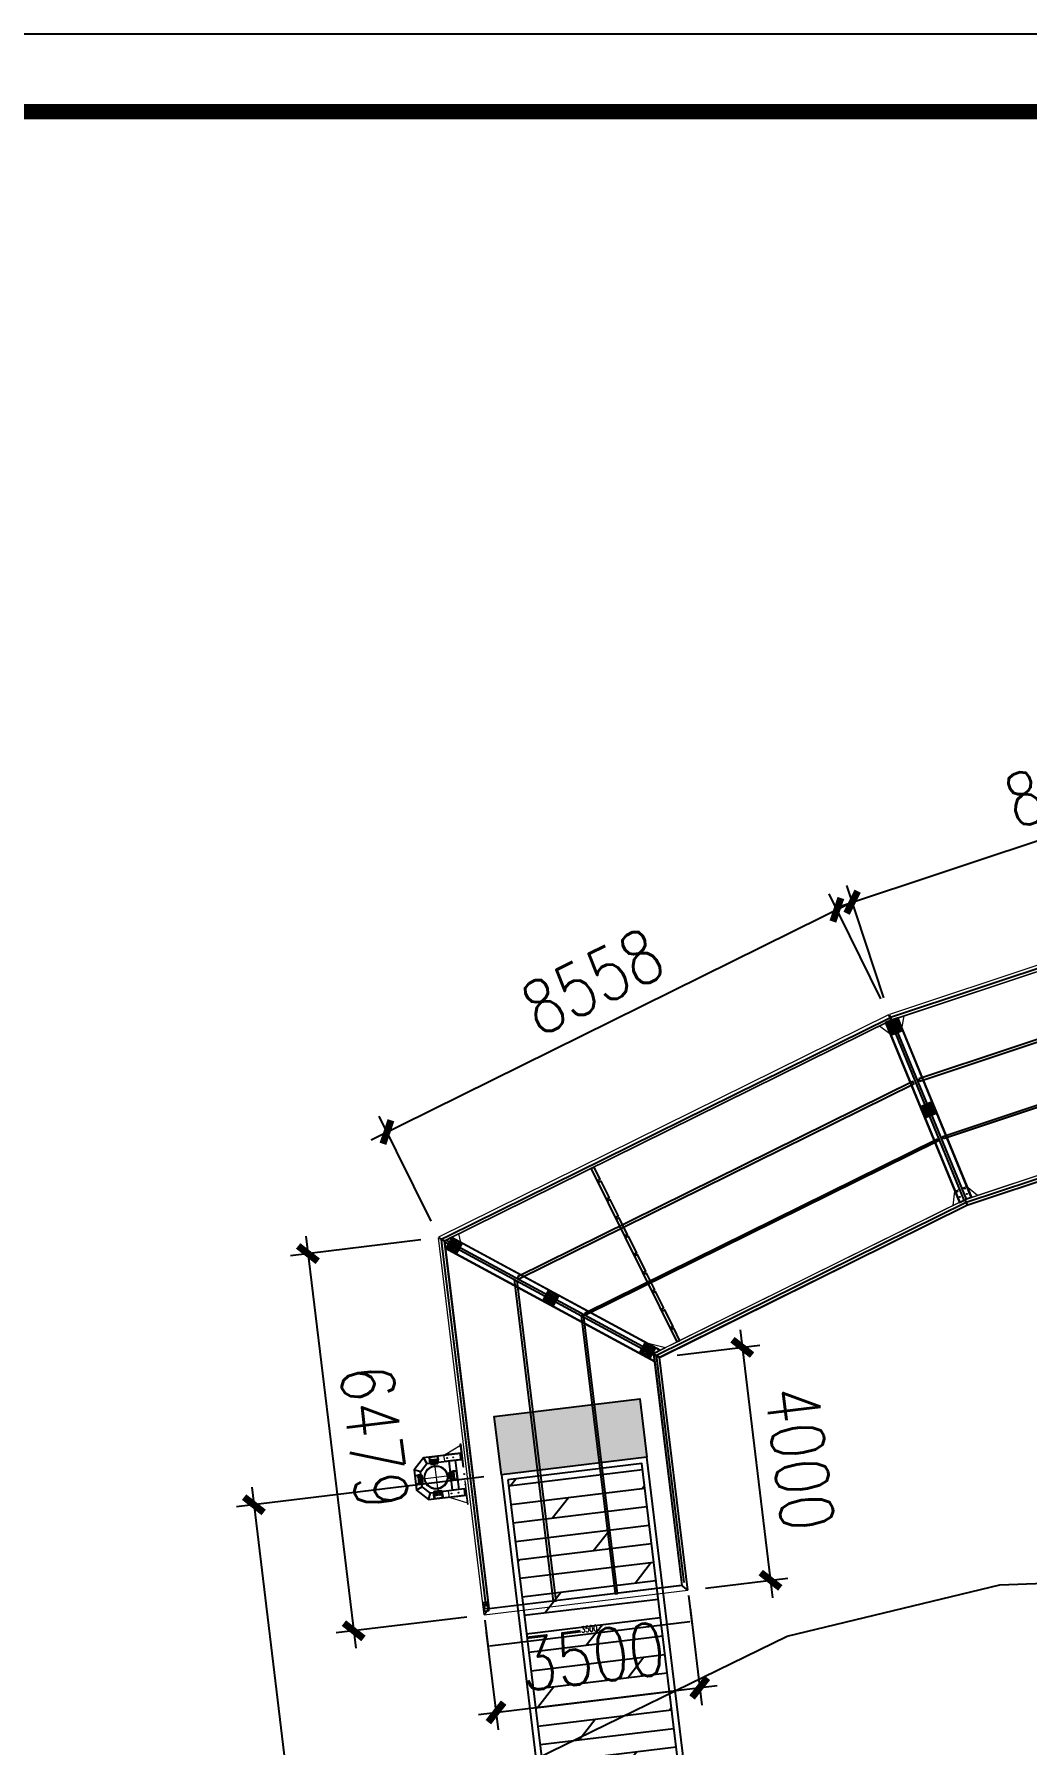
# Model space of a CAD drawing. Extents: x -259369 to -50372, y -155978 to 198088.
# Drawn here: x -198986 to -182059, y -106713 to -77542 of the extents above; entities that cross this region are included whole.
import ezdxf

# ---------------------------------------------------------------- set-up
doc = ezdxf.new("R2010")
doc.units = 0
doc.header["$LTSCALE"] = 1000
doc.header["$MEASUREMENT"] = 0
for name, pattern in [('CENTER', [2, 1.25, -0.25, 0.25, -0.25]), ('DASHED', [0.75, 0.5, -0.25]), ('HIDDEN', [0.375, 0.25, -0.125])]:
    doc.linetypes.add(name, pattern=pattern)
for name, color, linetype in [('主框型材', 4, 'Continuous'), ('卡槽', 242, 'Continuous'), ('抱桩器', 255, 'Continuous'), ('浮箱U槽', 5, 'Continuous'), ('连接端梁', 130, 'Continuous'), ('铝合金', 7, 'Continuous')]:
    doc.layers.add(name, color=color, linetype=linetype)
for name, color, linetype, lineweight in [('加强板', 140, 'Continuous', 18), ('导框型材', 2, 'Continuous', 18), ('虚线', 8, 'Continuous', 0), ('轮子座', 7, 'Continuous', 9), ('铝主梁', 3, 'Continuous', 9)]:
    doc.layers.add(name, color=color, linetype=linetype, lineweight=lineweight)
doc.styles.add('HZTXT', font='txtw.shx', dxfattribs={"width": 0.8, "bigfont": 'hztxtw.shx'})
doc.styles.add('STANDARD_T3', font='simplex.shx', dxfattribs={"width": 0.7, "bigfont": 'hztxt.shx'})
doc.dimstyles.new('DIM-300', dxfattribs={"dimscale": 300, "dimtxt": 3, "dimasz": 1, "dimexe": 1, "dimexo": 1, "dimgap": 1, "dimtad": 1, "dimdec": 0, "dimdsep": 46, "dimtxsty": 'HZTXT', "dimblk": 'ARCHTICK', "dimcen": 0, "dimdle": 1, "dimclrd": 9, "dimclre": 9, "dimclrt": 2, "dimadec": 1, "dimazin": 0, "dimtfac": 1, "dimtdec": 0, "dimtix": 1, "dimtmove": 2, "dimatfit": 3, "dimldrblk": 'ARCHTICK', "dimfxl": 10, "dimtolj": 1, "dimtzin": 0, "dimarcsym": 1})
doc.dimstyles.new('W&&30', dxfattribs={"dimtxt": 105, "dimasz": 30, "dimexe": 75, "dimexo": 90, "dimgap": 30, "dimtad": 1, "dimdec": 0, "dimzin": 0, "dimdsep": 46, "dimtxsty": 'STANDARD_T3', "dimcen": 0.09, "dimclrd": 1, "dimclre": 1, "dimclrt": 7, "dimazin": 2, "dimtfac": 1, "dimtdec": 0, "dimtix": 1, "dimtmove": 2, "dimatfit": 3, "dimfxl": 100, "dimtolj": 1, "dimtzin": 0, "dimarcsym": 0})
pattern_1 = [(0, (1212.185, -561.11), (6.35, 12.7), [0, -12.7])]

# ---------------------------------------------------------------- blocks, each defined once
blk = doc.blocks.new('rgthtyjyuk')
blk.add_lwpolyline([(0, 0), (420, 0), (420, 297), (0, 297)], close=True)
at = {"const_width": 1}
blk.add_lwpolyline([(25, 5), (415, 5), (415, 292), (25, 292)], close=True, dxfattribs=at)
blk = doc.blocks.new('thwerg')
at = {"color": 252, "linetype": 'Continuous', "elevation": -32017, "flags": 128}
blk.add_lwpolyline([(106933, -30769), (107635, -30369), (114725, -28078), (119240, -25868), (122867, -24992), (126369, -24863), (131244, -25695), (140044, -24946), (146723, -24787), (160192, -25793), (172447, -28232), (182746, -30446)], dxfattribs=at)
blk = doc.blocks.new('_ArchTick')
at = {"color": 0, "linetype": 'ByBlock', "const_width": 0.4}
blk.add_lwpolyline([(-0.5, -0.5), (0.5, 0.5)], dxfattribs=at)
blk = doc.blocks.new('*D1603')
at = {"color": 9, "lineweight": -2, "transparency": 16777216}
for p, q in [((-187802, -104376), (-187601, -106037)), ((-191277, -104797), (-191075, -106458)), ((-191409, -106197), (-187339, -105703))]:
    blk.add_line(p, q, dxfattribs=at)
at = {"layer": 'Defpoints', "color": 0, "transparency": 16777216}
for p in [(-187838, -104078, 29521), (-191313, -104499, 29521), (-187637, -105739)]:
    blk.add_point(p, dxfattribs=at)
at = {"color": 9, "lineweight": -2, "transparency": 16777216, "xscale": 300, "yscale": 300, "zscale": 300}
for p, rotation in [((-187637, -105739), 6.918624787940815), ((-191111, -106161), 186.9186247879408)]:
    blk.add_blockref('_ArchTick', p, dxfattribs=dict(at, rotation=rotation))
at = {"color": 2, "transparency": 16777216, "insert": (-189465, -105205), "char_height": 900, "attachment_point": 5, "rotation": 6.9186, "style": 'HZTXT'}
blk.add_mtext('\\A1;3500', dxfattribs=at)
blk = doc.blocks.new('GW-2.5x15m')
h = blk.add_hatch()
h.set_pattern_fill('DOTS', color=256, scale=50)
h.set_pattern_definition([(0, (0, 0), (39.6875, 79.375), [0, -79.375])])
h.paths.add_polyline_path([(120532, 62849), (119532, 62849), (119532, 60349), (120532, 60349)])
h.paths.add_polyline_path([(135532, 62849), (134532, 62849), (134532, 60349), (135532, 60349)])
h = blk.add_hatch()
h.set_pattern_fill('DOLMIT', color=252, scale=50, angle=89.9991)
h.set_pattern_definition([(89.999106, (-806344.56, -2433484.9), (-317.5, 0.004954), []), (134.999106, (-806344.6, -2433484.9), (-635.00947, -634.98966), [449.0128, -898.0256])])
edge = h.paths.add_edge_path()
edge.add_line((134432, 62749), (120632, 62749))
edge.add_line((120632, 62749), (120632, 60449))
edge.add_line((119632, 60449), (134432, 60449))
edge.add_line((134432, 60449), (134432, 62749))
at = {"color": 1}
for points in [[(120532, 62849), (120532, 60349), (119532, 60349), (119532, 62849)], [(134532, 62849), (134532, 60349), (135532, 60349), (135532, 62849)]]:
    blk.add_lwpolyline(points, close=True, dxfattribs=at)
at = {"layer": '抱桩器', "color": 1}
for points in [[(120532, 60349), (134532, 60349), (134532, 62849), (120532, 62849)], [(120632, 60449), (134432, 60449), (134432, 62749), (120632, 62749)]]:
    blk.add_lwpolyline(points, close=True, dxfattribs=at)
blk = doc.blocks.new('*D1606')
at = {"color": 9, "lineweight": -2, "transparency": 16777216}
for p, q in [((-191317, -102144), (-195538, -102656)), ((-195276, -102322), (-193518, -116816)), ((-189631, -116042), (-193852, -116554))]:
    blk.add_line(p, q, dxfattribs=at)
at = {"layer": 'Defpoints', "color": 0, "transparency": 16777216}
for p in [(-191020, -102108, 29521), (-189333, -116006, 29521), (-193554, -116518)]:
    blk.add_point(p, dxfattribs=at)
at = {"color": 9, "lineweight": -2, "transparency": 16777216, "xscale": 300, "yscale": 300, "zscale": 300}
for p, rotation in [((-195240, -102620), 96.91737329747625), ((-193554, -116518), 276.9173732974763)]:
    blk.add_blockref('_ArchTick', p, dxfattribs=dict(at, rotation=rotation))
at = {"color": 2, "transparency": 16777216, "insert": (-193652, -109479), "char_height": 900, "attachment_point": 5, "rotation": 276.9174, "style": 'HZTXT'}
blk.add_mtext('\\A1;14000', dxfattribs=at)
blk = doc.blocks.new('橡胶块200x200x60')
h = blk.add_hatch()
h.set_pattern_fill('ANSI32', color=256, scale=10)
h.set_pattern_definition([(45, (0, 0), (-33.67596, 33.67596), []), (45, (22.45, 0), (-33.67596, 33.67596), [])])
h.paths.add_polyline_path([(25488, 88551), (25688, 88551), (25688, 88751), (25488, 88751)])
blk.add_lwpolyline([(25488, 88551), (25688, 88551), (25688, 88751), (25488, 88751)], close=True)
for points in [[(25513, 88716), (25533, 88716)], [(25523, 88726), (25523, 88706)], [(25663, 88716), (25643, 88716)], [(25653, 88726), (25653, 88706)], [(25513, 88586), (25533, 88586)], [(25523, 88576), (25523, 88596)], [(25663, 88586), (25643, 88586)], [(25653, 88576), (25653, 88596)]]:
    blk.add_lwpolyline(points)
for centre, radius in [((25523, 88716), 10), ((25523, 88716), 8), ((25653, 88716), 10), ((25653, 88716), 8), ((25523, 88586), 10), ((25523, 88586), 8), ((25653, 88586), 10), ((25653, 88586), 8)]:
    blk.add_circle(centre, radius)
blk = doc.blocks.new('*U531')
h = blk.add_hatch()
h.set_pattern_fill('DOTS', color=256, scale=8)
h.set_pattern_definition(pattern_1)
h.paths.add_polyline_path([(64, 50, 0.4142135624), (54, 60), (-11, 60, 0.4142135624), (-21, 50), (-21, -50, 0.4142135624), (-11, -60), (54, -60, 0.4142135624), (64, -50)])
at = {"layer": '导框型材', "color": 0, "linetype": 'Continuous'}
for p, q in [((-64, 63.508929), (-64, 75.5)), ((-64, 75.5), (-63.389317, 75.5)), ((-64, -63.50893), (-64, 63.508929)), ((-7.891644, 75.5), (-63.389317, 75.5)), ((-63.389317, 75.5), (-63.389317, 64.5)), ((-63.389317, 64.5), (-7.891644, 64.5)), ((-62, 77.5), (-6.502327, 77.5)), ((-62, 62.5), (-62, -62.5)), ((-6.502327, 62.5), (-62, 62.5)), ((-2.965328, 75.5), (-7.891644, 75.5)), ((-7.891644, 75.5), (-7.891644, 64.5)), ((-7.891644, 64.5), (-2.965328, 64.5)), ((-6.502327, 77.5), (-1.08338, 77.5)), ((-1.08338, 62.5), (-6.502327, 62.5)), ((47.5, 75.5), (-2.965328, 75.5)), ((-2.965328, 64.5), (-2.965328, 75.5)), ((47.5, 64.5), (-2.965328, 64.5)), ((-1.08338, 77.5), (45.5, 77.5)), ((45.5, 62.5), (-1.08338, 62.5)), ((31, 62.498484), (31, 60)), ((47.5, 64.5), (47.5, 75.5)), ((-64, -63.78066), (-64, -63.500287)), ((-64, -75.5), (-64, -63.78066)), ((-64, -75.5), (-63.389317, -75.5)), ((-63.389317, -64.5), (-63.389317, -75.5)), ((-7.891644, -64.5), (-63.389317, -64.5)), ((-63.389317, -75.5), (-7.891644, -75.5)), ((-62, -62.5), (-6.502327, -62.5)), ((-6.502327, -77.5), (-62, -77.5)), ((-2.965328, -64.5), (-7.891644, -64.5)), ((-7.891644, -75.5), (-7.891644, -64.5)), ((-7.891644, -75.5), (-2.965328, -75.5)), ((-6.502327, -62.5), (-1.08338, -62.5)), ((-1.08338, -77.5), (-6.502327, -77.5)), ((47.5, -64.5), (-2.965328, -64.5)), ((-2.965328, -64.5), (-2.965328, -75.5)), ((47.5, -75.5), (-2.965328, -75.5)), ((-1.08338, -62.5), (45.5, -62.5)), ((45.5, -77.5), (-1.08338, -77.5)), ((31, -60), (31, -62.498484)), ((47.5, -75.5), (47.5, -64.5))]:
    blk.add_line(p, q, dxfattribs=at)
at = {"layer": '导框型材', "color": 1, "linetype": 'CENTER', "ltscale": 0.28}
for p, q in [((-18.5, 35), (-14.5, 35)), ((-16.5, 37), (-16.5, 33)), ((-18.5, -35), (-14.5, -35)), ((-16.5, -37), (-16.5, -33))]:
    blk.add_line(p, q, dxfattribs=at)
at = {"layer": '导框型材', "color": 1, "linetype": 'CENTER', "ltscale": 0.404352}
for p, q in [((-18.5, 0), (-14.5, 0)), ((-16.5, -2), (-16.5, 2))]:
    blk.add_line(p, q, dxfattribs=at)
at = {"layer": '导框型材', "color": 1, "linetype": 'CENTER', "ltscale": 0.1}
for p, q in [((18.75, 70), (24.25, 70)), ((21.5, 67.25), (21.5, 72.75)), ((18.75, -70), (24.25, -70)), ((21.5, -72.75), (21.5, -67.25))]:
    blk.add_line(p, q, dxfattribs=at)
at = {"layer": '导框型材', "color": 0}
blk.add_lwpolyline([(-11, 60), (54, 60, -0.4142135624), (64, 50), (64, -50, -0.4142135624), (54, -60), (-11, -60, -0.4142135624), (-21, -50), (-21, 50, -0.4142135624)], format="xyb", close=True, dxfattribs=at)
for centre in [(21.5, 70), (21.5, -70)]:
    blk.add_circle(centre, 2.5, dxfattribs=at)
at = {"layer": '导框型材', "color": 0, "linetype": 'Continuous', "extrusion": (0, 0, -1)}
for centre, start, end in [((62, 75.5), 0, 90), ((62, 64.5), 270, 0), ((62, -64.5), 0, 90), ((62, -75.5), 270, 0)]:
    blk.add_arc(centre, 2, start, end, dxfattribs=at)
at = {"layer": '导框型材', "color": 0, "linetype": 'Continuous', "extrusion": (1.22461e-16, 0, -1)}
blk.add_arc((16.5, 35), 7, 310.0052008841, 49.9947991159, dxfattribs=at)
at = {"layer": '导框型材', "color": 0, "linetype": 'Continuous'}
for centre, radius, start, end in [((45.5, 75.5), 2, 0, 90), ((45.5, 64.5), 2, 270, 0), ((-16.5, -35), 7, 130.0052008841, 229.9947991159), ((45.5, -64.5), 2, 0, 90), ((45.5, -75.5), 2, 270, 0)]:
    blk.add_arc(centre, radius, start, end, dxfattribs=at)
for centre, major_axis, ratio, start_param, end_param in [((-62, 75.5), (0, 2), 0.694658, 0, 1.5707963268), ((-6.502327, 75.5), (0, -2), 0.694658, 3.1415926536, 4.7123889804), ((-6.502327, 64.5), (0, 2), 0.694658, 1.5707963268, 3.1415926536), ((-1.08338, 75.5), (0, -2), 0.940974, 3.1415926536, 4.7123889804), ((-1.08338, 64.5), (0, 2), 0.940974, 1.5707963268, 3.1415926536), ((-62, -75.5), (0, 2), 0.694658, 1.5707963268, 3.1415926536), ((-6.502327, -64.5), (0, 2), 0.694658, 0, 1.5707963268), ((-6.502327, -75.5), (0, 2), 0.694658, 1.5707963268, 3.1415926536), ((-1.08338, -64.5), (0, 2), 0.940974, 0, 1.5707963268), ((-1.08338, -75.5), (0, 2), 0.940974, 1.5707963268, 3.1415926536)]:
    blk.add_ellipse(centre, major_axis=major_axis, ratio=ratio, start_param=start_param, end_param=end_param, dxfattribs=at)
at = {"layer": '导框型材', "color": 0, "linetype": 'Continuous', "extrusion": (0, 0, -1)}
for centre, start_param, end_param in [((-62, 64.5), 0, 1.5707963268), ((-62, -64.5), 1.5707963268, 3.1415926536)]:
    blk.add_ellipse(centre, major_axis=(0, -2), ratio=0.694658, start_param=start_param, end_param=end_param, dxfattribs=at)
blk = doc.blocks.new('*U527')
at = {"layer": '轮子座', "color": 0, "linetype": 'ByBlock', "lineweight": -2, "transparency": 16777216}
blk.add_blockref('*U531', (0, 0), dxfattribs=at)
blk = doc.blocks.new('*U528')
h = blk.add_hatch()
h.set_pattern_fill('DOTS', color=256, scale=8)
h.set_pattern_definition(pattern_1)
h.paths.add_polyline_path([(64, 50, 0.4142135624), (54, 60), (-11, 60, 0.4142135624), (-21, 50), (-21, -50, 0.4142135624), (-11, -60), (54, -60, 0.4142135624), (64, -50)])
at = {"layer": '导框型材', "color": 0, "linetype": 'Continuous'}
for p, q in [((-64, 63.508929), (-64, 75.5)), ((-64, 75.5), (-63.389317, 75.5)), ((-64, -63.50893), (-64, 63.508929)), ((-7.891644, 75.5), (-63.389317, 75.5)), ((-63.389317, 75.5), (-63.389317, 64.5)), ((-63.389317, 64.5), (-7.891644, 64.5)), ((-62, 77.5), (-6.502327, 77.5)), ((-62, 62.5), (-62, -62.5)), ((-6.502327, 62.5), (-62, 62.5)), ((-2.965328, 75.5), (-7.891644, 75.5)), ((-7.891644, 75.5), (-7.891644, 64.5)), ((-7.891644, 64.5), (-2.965328, 64.5)), ((-6.502327, 77.5), (-1.08338, 77.5)), ((-1.08338, 62.5), (-6.502327, 62.5)), ((47.5, 75.5), (-2.965328, 75.5)), ((-2.965328, 64.5), (-2.965328, 75.5)), ((47.5, 64.5), (-2.965328, 64.5)), ((-1.08338, 77.5), (45.5, 77.5)), ((45.5, 62.5), (-1.08338, 62.5)), ((31, 62.498484), (31, 60)), ((47.5, 64.5), (47.5, 75.5)), ((-64, -63.78066), (-64, -63.500287)), ((-64, -75.5), (-64, -63.78066)), ((-64, -75.5), (-63.389317, -75.5)), ((-63.389317, -64.5), (-63.389317, -75.5)), ((-7.891644, -64.5), (-63.389317, -64.5)), ((-63.389317, -75.5), (-7.891644, -75.5)), ((-62, -62.5), (-6.502327, -62.5)), ((-6.502327, -77.5), (-62, -77.5)), ((-2.965328, -64.5), (-7.891644, -64.5)), ((-7.891644, -75.5), (-7.891644, -64.5)), ((-7.891644, -75.5), (-2.965328, -75.5)), ((-6.502327, -62.5), (-1.08338, -62.5)), ((-1.08338, -77.5), (-6.502327, -77.5)), ((47.5, -64.5), (-2.965328, -64.5)), ((-2.965328, -64.5), (-2.965328, -75.5)), ((47.5, -75.5), (-2.965328, -75.5)), ((-1.08338, -62.5), (45.5, -62.5)), ((45.5, -77.5), (-1.08338, -77.5)), ((31, -60), (31, -62.498484)), ((47.5, -75.5), (47.5, -64.5))]:
    blk.add_line(p, q, dxfattribs=at)
at = {"layer": '导框型材', "color": 1, "linetype": 'CENTER', "ltscale": 0.28}
for p, q in [((-18.5, 35), (-14.5, 35)), ((-16.5, 37), (-16.5, 33)), ((-18.5, -35), (-14.5, -35)), ((-16.5, -37), (-16.5, -33))]:
    blk.add_line(p, q, dxfattribs=at)
at = {"layer": '导框型材', "color": 1, "linetype": 'CENTER', "ltscale": 0.404352}
for p, q in [((-18.5, 0), (-14.5, 0)), ((-16.5, -2), (-16.5, 2))]:
    blk.add_line(p, q, dxfattribs=at)
at = {"layer": '导框型材', "color": 1, "linetype": 'CENTER', "ltscale": 0.1}
for p, q in [((18.75, 70), (24.25, 70)), ((21.5, 67.25), (21.5, 72.75)), ((18.75, -70), (24.25, -70)), ((21.5, -72.75), (21.5, -67.25))]:
    blk.add_line(p, q, dxfattribs=at)
at = {"layer": '导框型材', "color": 0}
blk.add_lwpolyline([(-11, 60), (54, 60, -0.4142135624), (64, 50), (64, -50, -0.4142135624), (54, -60), (-11, -60, -0.4142135624), (-21, -50), (-21, 50, -0.4142135624)], format="xyb", close=True, dxfattribs=at)
for centre in [(21.5, 70), (21.5, -70)]:
    blk.add_circle(centre, 2.5, dxfattribs=at)
at = {"layer": '导框型材', "color": 0, "linetype": 'Continuous', "extrusion": (0, 0, -1)}
for centre, start, end in [((62, 75.5), 0, 90), ((62, 64.5), 270, 0), ((62, -64.5), 0, 90), ((62, -75.5), 270, 0)]:
    blk.add_arc(centre, 2, start, end, dxfattribs=at)
at = {"layer": '导框型材', "color": 0, "linetype": 'Continuous', "extrusion": (1.22461e-16, 0, -1)}
blk.add_arc((16.5, 35), 7, 310.0052008841, 49.9947991159, dxfattribs=at)
at = {"layer": '导框型材', "color": 0, "linetype": 'Continuous'}
for centre, radius, start, end in [((45.5, 75.5), 2, 0, 90), ((45.5, 64.5), 2, 270, 0), ((-16.5, -35), 7, 130.0052008841, 229.9947991159), ((45.5, -64.5), 2, 0, 90), ((45.5, -75.5), 2, 270, 0)]:
    blk.add_arc(centre, radius, start, end, dxfattribs=at)
for centre, major_axis, ratio, start_param, end_param in [((-62, 75.5), (0, 2), 0.694658, 0, 1.5707963268), ((-6.502327, 75.5), (0, -2), 0.694658, 3.1415926536, 4.7123889804), ((-6.502327, 64.5), (0, 2), 0.694658, 1.5707963268, 3.1415926536), ((-1.08338, 75.5), (0, -2), 0.940974, 3.1415926536, 4.7123889804), ((-1.08338, 64.5), (0, 2), 0.940974, 1.5707963268, 3.1415926536), ((-62, -75.5), (0, 2), 0.694658, 1.5707963268, 3.1415926536), ((-6.502327, -64.5), (0, 2), 0.694658, 0, 1.5707963268), ((-6.502327, -75.5), (0, 2), 0.694658, 1.5707963268, 3.1415926536), ((-1.08338, -64.5), (0, 2), 0.940974, 0, 1.5707963268), ((-1.08338, -75.5), (0, 2), 0.940974, 1.5707963268, 3.1415926536)]:
    blk.add_ellipse(centre, major_axis=major_axis, ratio=ratio, start_param=start_param, end_param=end_param, dxfattribs=at)
at = {"layer": '导框型材', "color": 0, "linetype": 'Continuous', "extrusion": (0, 0, -1)}
for centre, start_param, end_param in [((-62, 64.5), 0, 1.5707963268), ((-62, -64.5), 1.5707963268, 3.1415926536)]:
    blk.add_ellipse(centre, major_axis=(0, -2), ratio=0.694658, start_param=start_param, end_param=end_param, dxfattribs=at)
blk = doc.blocks.new('*U529')
at = {"layer": '轮子座', "color": 0, "linetype": 'ByBlock', "lineweight": -2, "transparency": 16777216}
blk.add_blockref('*U528', (0, 0), dxfattribs=at)
blk = doc.blocks.new('*U530')
h = blk.add_hatch()
h.set_pattern_fill('DOTS', color=256, scale=8)
h.set_pattern_definition(pattern_1)
h.paths.add_polyline_path([(64, 50, 0.4142135624), (54, 60), (-11, 60, 0.4142135624), (-21, 50), (-21, -50, 0.4142135624), (-11, -60), (54, -60, 0.4142135624), (64, -50)])
at = {"layer": '导框型材', "color": 0, "linetype": 'Continuous'}
for p, q in [((-64, 63.508929), (-64, 75.5)), ((-64, 75.5), (-63.389317, 75.5)), ((-64, -63.50893), (-64, 63.508929)), ((-7.891644, 75.5), (-63.389317, 75.5)), ((-63.389317, 75.5), (-63.389317, 64.5)), ((-63.389317, 64.5), (-7.891644, 64.5)), ((-62, 77.5), (-6.502327, 77.5)), ((-62, 62.5), (-62, -62.5)), ((-6.502327, 62.5), (-62, 62.5)), ((-2.965328, 75.5), (-7.891644, 75.5)), ((-7.891644, 75.5), (-7.891644, 64.5)), ((-7.891644, 64.5), (-2.965328, 64.5)), ((-6.502327, 77.5), (-1.08338, 77.5)), ((-1.08338, 62.5), (-6.502327, 62.5)), ((47.5, 75.5), (-2.965328, 75.5)), ((-2.965328, 64.5), (-2.965328, 75.5)), ((47.5, 64.5), (-2.965328, 64.5)), ((-1.08338, 77.5), (45.5, 77.5)), ((45.5, 62.5), (-1.08338, 62.5)), ((31, 62.498484), (31, 60)), ((47.5, 64.5), (47.5, 75.5)), ((-64, -63.78066), (-64, -63.500287)), ((-64, -75.5), (-64, -63.78066)), ((-64, -75.5), (-63.389317, -75.5)), ((-63.389317, -64.5), (-63.389317, -75.5)), ((-7.891644, -64.5), (-63.389317, -64.5)), ((-63.389317, -75.5), (-7.891644, -75.5)), ((-62, -62.5), (-6.502327, -62.5)), ((-6.502327, -77.5), (-62, -77.5)), ((-2.965328, -64.5), (-7.891644, -64.5)), ((-7.891644, -75.5), (-7.891644, -64.5)), ((-7.891644, -75.5), (-2.965328, -75.5)), ((-6.502327, -62.5), (-1.08338, -62.5)), ((-1.08338, -77.5), (-6.502327, -77.5)), ((47.5, -64.5), (-2.965328, -64.5)), ((-2.965328, -64.5), (-2.965328, -75.5)), ((47.5, -75.5), (-2.965328, -75.5)), ((-1.08338, -62.5), (45.5, -62.5)), ((45.5, -77.5), (-1.08338, -77.5)), ((31, -60), (31, -62.498484)), ((47.5, -75.5), (47.5, -64.5))]:
    blk.add_line(p, q, dxfattribs=at)
at = {"layer": '导框型材', "color": 1, "linetype": 'CENTER', "ltscale": 0.28}
for p, q in [((-18.5, 35), (-14.5, 35)), ((-16.5, 37), (-16.5, 33)), ((-18.5, -35), (-14.5, -35)), ((-16.5, -37), (-16.5, -33))]:
    blk.add_line(p, q, dxfattribs=at)
at = {"layer": '导框型材', "color": 1, "linetype": 'CENTER', "ltscale": 0.404352}
for p, q in [((-18.5, 0), (-14.5, 0)), ((-16.5, -2), (-16.5, 2))]:
    blk.add_line(p, q, dxfattribs=at)
at = {"layer": '导框型材', "color": 1, "linetype": 'CENTER', "ltscale": 0.1}
for p, q in [((18.75, 70), (24.25, 70)), ((21.5, 67.25), (21.5, 72.75)), ((18.75, -70), (24.25, -70)), ((21.5, -72.75), (21.5, -67.25))]:
    blk.add_line(p, q, dxfattribs=at)
at = {"layer": '导框型材', "color": 0}
blk.add_lwpolyline([(-11, 60), (54, 60, -0.4142135624), (64, 50), (64, -50, -0.4142135624), (54, -60), (-11, -60, -0.4142135624), (-21, -50), (-21, 50, -0.4142135624)], format="xyb", close=True, dxfattribs=at)
for centre in [(21.5, 70), (21.5, -70)]:
    blk.add_circle(centre, 2.5, dxfattribs=at)
at = {"layer": '导框型材', "color": 0, "linetype": 'Continuous', "extrusion": (0, 0, -1)}
for centre, start, end in [((62, 75.5), 0, 90), ((62, 64.5), 270, 0), ((62, -64.5), 0, 90), ((62, -75.5), 270, 0)]:
    blk.add_arc(centre, 2, start, end, dxfattribs=at)
at = {"layer": '导框型材', "color": 0, "linetype": 'Continuous', "extrusion": (1.22461e-16, 0, -1)}
blk.add_arc((16.5, 35), 7, 310.0052008841, 49.9947991159, dxfattribs=at)
at = {"layer": '导框型材', "color": 0, "linetype": 'Continuous'}
for centre, radius, start, end in [((45.5, 75.5), 2, 0, 90), ((45.5, 64.5), 2, 270, 0), ((-16.5, -35), 7, 130.0052008841, 229.9947991159), ((45.5, -64.5), 2, 0, 90), ((45.5, -75.5), 2, 270, 0)]:
    blk.add_arc(centre, radius, start, end, dxfattribs=at)
for centre, major_axis, ratio, start_param, end_param in [((-62, 75.5), (0, 2), 0.694658, 0, 1.5707963268), ((-6.502327, 75.5), (0, -2), 0.694658, 3.1415926536, 4.7123889804), ((-6.502327, 64.5), (0, 2), 0.694658, 1.5707963268, 3.1415926536), ((-1.08338, 75.5), (0, -2), 0.940974, 3.1415926536, 4.7123889804), ((-1.08338, 64.5), (0, 2), 0.940974, 1.5707963268, 3.1415926536), ((-62, -75.5), (0, 2), 0.694658, 1.5707963268, 3.1415926536), ((-6.502327, -64.5), (0, 2), 0.694658, 0, 1.5707963268), ((-6.502327, -75.5), (0, 2), 0.694658, 1.5707963268, 3.1415926536), ((-1.08338, -64.5), (0, 2), 0.940974, 0, 1.5707963268), ((-1.08338, -75.5), (0, 2), 0.940974, 1.5707963268, 3.1415926536)]:
    blk.add_ellipse(centre, major_axis=major_axis, ratio=ratio, start_param=start_param, end_param=end_param, dxfattribs=at)
at = {"layer": '导框型材', "color": 0, "linetype": 'Continuous', "extrusion": (0, 0, -1)}
for centre, start_param, end_param in [((-62, 64.5), 0, 1.5707963268), ((-62, -64.5), 1.5707963268, 3.1415926536)]:
    blk.add_ellipse(centre, major_axis=(0, -2), ratio=0.694658, start_param=start_param, end_param=end_param, dxfattribs=at)
blk = doc.blocks.new('*U533')
at = {"layer": '轮子座', "color": 0, "linetype": 'ByBlock', "lineweight": -2, "transparency": 16777216}
blk.add_blockref('*U530', (0, 0), dxfattribs=at)
blk = doc.blocks.new('*U534')
h = blk.add_hatch()
h.set_pattern_fill('DOTS', color=256, scale=8)
h.set_pattern_definition(pattern_1)
h.paths.add_polyline_path([(64, 50, 0.4142135624), (54, 60), (-11, 60, 0.4142135624), (-21, 50), (-21, -50, 0.4142135624), (-11, -60), (54, -60, 0.4142135624), (64, -50)])
at = {"layer": '导框型材', "color": 0, "linetype": 'Continuous'}
for p, q in [((-64, 63.508929), (-64, 75.5)), ((-64, 75.5), (-63.389317, 75.5)), ((-64, -63.50893), (-64, 63.508929)), ((-7.891644, 75.5), (-63.389317, 75.5)), ((-63.389317, 75.5), (-63.389317, 64.5)), ((-63.389317, 64.5), (-7.891644, 64.5)), ((-62, 77.5), (-6.502327, 77.5)), ((-62, 62.5), (-62, -62.5)), ((-6.502327, 62.5), (-62, 62.5)), ((-2.965328, 75.5), (-7.891644, 75.5)), ((-7.891644, 75.5), (-7.891644, 64.5)), ((-7.891644, 64.5), (-2.965328, 64.5)), ((-6.502327, 77.5), (-1.08338, 77.5)), ((-1.08338, 62.5), (-6.502327, 62.5)), ((47.5, 75.5), (-2.965328, 75.5)), ((-2.965328, 64.5), (-2.965328, 75.5)), ((47.5, 64.5), (-2.965328, 64.5)), ((-1.08338, 77.5), (45.5, 77.5)), ((45.5, 62.5), (-1.08338, 62.5)), ((31, 62.498484), (31, 60)), ((47.5, 64.5), (47.5, 75.5)), ((-64, -63.78066), (-64, -63.500287)), ((-64, -75.5), (-64, -63.78066)), ((-64, -75.5), (-63.389317, -75.5)), ((-63.389317, -64.5), (-63.389317, -75.5)), ((-7.891644, -64.5), (-63.389317, -64.5)), ((-63.389317, -75.5), (-7.891644, -75.5)), ((-62, -62.5), (-6.502327, -62.5)), ((-6.502327, -77.5), (-62, -77.5)), ((-2.965328, -64.5), (-7.891644, -64.5)), ((-7.891644, -75.5), (-7.891644, -64.5)), ((-7.891644, -75.5), (-2.965328, -75.5)), ((-6.502327, -62.5), (-1.08338, -62.5)), ((-1.08338, -77.5), (-6.502327, -77.5)), ((47.5, -64.5), (-2.965328, -64.5)), ((-2.965328, -64.5), (-2.965328, -75.5)), ((47.5, -75.5), (-2.965328, -75.5)), ((-1.08338, -62.5), (45.5, -62.5)), ((45.5, -77.5), (-1.08338, -77.5)), ((31, -60), (31, -62.498484)), ((47.5, -75.5), (47.5, -64.5))]:
    blk.add_line(p, q, dxfattribs=at)
at = {"layer": '导框型材', "color": 1, "linetype": 'CENTER', "ltscale": 0.28}
for p, q in [((-18.5, 35), (-14.5, 35)), ((-16.5, 37), (-16.5, 33)), ((-18.5, -35), (-14.5, -35)), ((-16.5, -37), (-16.5, -33))]:
    blk.add_line(p, q, dxfattribs=at)
at = {"layer": '导框型材', "color": 1, "linetype": 'CENTER', "ltscale": 0.404352}
for p, q in [((-18.5, 0), (-14.5, 0)), ((-16.5, -2), (-16.5, 2))]:
    blk.add_line(p, q, dxfattribs=at)
at = {"layer": '导框型材', "color": 1, "linetype": 'CENTER', "ltscale": 0.1}
for p, q in [((18.75, 70), (24.25, 70)), ((21.5, 67.25), (21.5, 72.75)), ((18.75, -70), (24.25, -70)), ((21.5, -72.75), (21.5, -67.25))]:
    blk.add_line(p, q, dxfattribs=at)
at = {"layer": '导框型材', "color": 0}
blk.add_lwpolyline([(-11, 60), (54, 60, -0.4142135624), (64, 50), (64, -50, -0.4142135624), (54, -60), (-11, -60, -0.4142135624), (-21, -50), (-21, 50, -0.4142135624)], format="xyb", close=True, dxfattribs=at)
for centre in [(21.5, 70), (21.5, -70)]:
    blk.add_circle(centre, 2.5, dxfattribs=at)
at = {"layer": '导框型材', "color": 0, "linetype": 'Continuous', "extrusion": (0, 0, -1)}
for centre, start, end in [((62, 75.5), 0, 90), ((62, 64.5), 270, 0), ((62, -64.5), 0, 90), ((62, -75.5), 270, 0)]:
    blk.add_arc(centre, 2, start, end, dxfattribs=at)
at = {"layer": '导框型材', "color": 0, "linetype": 'Continuous', "extrusion": (1.22461e-16, 0, -1)}
blk.add_arc((16.5, 35), 7, 310.0052008841, 49.9947991159, dxfattribs=at)
at = {"layer": '导框型材', "color": 0, "linetype": 'Continuous'}
for centre, radius, start, end in [((45.5, 75.5), 2, 0, 90), ((45.5, 64.5), 2, 270, 0), ((-16.5, -35), 7, 130.0052008841, 229.9947991159), ((45.5, -64.5), 2, 0, 90), ((45.5, -75.5), 2, 270, 0)]:
    blk.add_arc(centre, radius, start, end, dxfattribs=at)
for centre, major_axis, ratio, start_param, end_param in [((-62, 75.5), (0, 2), 0.694658, 0, 1.5707963268), ((-6.502327, 75.5), (0, -2), 0.694658, 3.1415926536, 4.7123889804), ((-6.502327, 64.5), (0, 2), 0.694658, 1.5707963268, 3.1415926536), ((-1.08338, 75.5), (0, -2), 0.940974, 3.1415926536, 4.7123889804), ((-1.08338, 64.5), (0, 2), 0.940974, 1.5707963268, 3.1415926536), ((-62, -75.5), (0, 2), 0.694658, 1.5707963268, 3.1415926536), ((-6.502327, -64.5), (0, 2), 0.694658, 0, 1.5707963268), ((-6.502327, -75.5), (0, 2), 0.694658, 1.5707963268, 3.1415926536), ((-1.08338, -64.5), (0, 2), 0.940974, 0, 1.5707963268), ((-1.08338, -75.5), (0, 2), 0.940974, 1.5707963268, 3.1415926536)]:
    blk.add_ellipse(centre, major_axis=major_axis, ratio=ratio, start_param=start_param, end_param=end_param, dxfattribs=at)
at = {"layer": '导框型材', "color": 0, "linetype": 'Continuous', "extrusion": (0, 0, -1)}
for centre, start_param, end_param in [((-62, 64.5), 0, 1.5707963268), ((-62, -64.5), 1.5707963268, 3.1415926536)]:
    blk.add_ellipse(centre, major_axis=(0, -2), ratio=0.694658, start_param=start_param, end_param=end_param, dxfattribs=at)
blk = doc.blocks.new('*U532')
at = {"layer": '轮子座', "color": 0, "linetype": 'ByBlock', "lineweight": -2, "transparency": 16777216}
blk.add_blockref('*U534', (0, 0), dxfattribs=at)
blk = doc.blocks.new('外抱桩器')
for radius in [203, 189]:
    blk.add_circle((0, 487), radius)
at = {"layer": '主框型材'}
for points in [[(-359, 660), (-359, 28), (-252, 28), (-252, 616), (-129, 739), (129, 739), (252, 616), (252, 28), (358, 28), (358, 660), (173, 845), (-173, 845), (-359, 660)], [(-359, 660), (-252, 616)], [(-129, 739), (-173, 845)], [(129, 739), (173, 845)], [(358, 660), (252, 616)]]:
    blk.add_lwpolyline(points, dxfattribs=at)
blk.add_lwpolyline([(-252, 128), (-252, 234), (252, 234), (252, 128)], close=True, dxfattribs=at)
at = {"layer": '导框型材', "color": 1, "linetype": 'CENTER', "ltscale": 5}
for p, q in [((0, 256), (0, 717)), ((230, 487), (-230, 487))]:
    blk.add_line(p, q, dxfattribs=at)
at = {"layer": '导框型材', "color": 2, "linetype": 'HIDDEN', "ltscale": 100}
for p, q in [((-359, 8), (-359, 308)), ((359, 8), (359, 308))]:
    blk.add_line(p, q, dxfattribs=at)
at = {"layer": '导框型材', "color": 2, "linetype": 'DASHED', "ltscale": 2}
for p, q in [((-517, 0), (-117, 0)), ((517, 0), (117, 0))]:
    blk.add_line(p, q, dxfattribs=at)
at = {"layer": '导框型材', "color": 1, "linetype": 'CENTER', "ltscale": 0.36}
for p, q in [((-464, 8), (-464, 0)), ((-457, 18), (-457, -10)), ((-450, 8), (-450, 0)), ((-184, 8), (-184, 0)), ((-177, 18), (-177, -10)), ((-170, 8), (-170, 0)), ((-14, 0), (14, 0)), ((0, 14), (0, -14)), ((170, 8), (170, 0)), ((177, 18), (177, -10)), ((184, 8), (184, 0)), ((450, 8), (450, 0)), ((457, 18), (457, -10)), ((464, 8), (464, 0))]:
    blk.add_line(p, q, dxfattribs=at)
at = {"layer": '导框型材', "color": 1, "linetype": 'CENTER', "ltscale": 0.28}
for p, q in [((-313, 258), (-297, 258)), ((-313, 138), (-297, 138)), ((-305, 250), (-305, 266)), ((-305, 130), (-305, 146)), ((313, 258), (297, 258)), ((313, 158), (297, 158)), ((305, 250), (305, 266)), ((305, 150), (305, 166))]:
    blk.add_line(p, q, dxfattribs=at)
at = {"layer": '导框型材', "color": 2}
for points in [[(-257, 8), (-257, 308), (-367, 308), (-367, 8)], [(257, 8), (257, 308), (367, 308), (367, 8)], [(-517, 0), (-117, 0), (-117, 8), (-517, 8)], [(517, 0), (117, 0), (117, 8), (517, 8)]]:
    blk.add_lwpolyline(points, close=True, dxfattribs=at)
for points in [[(-497, 8), (-367, 8), (-367, 288), (-497, 8)], [(497, 8), (367, 8), (367, 288), (497, 8)]]:
    blk.add_lwpolyline(points, dxfattribs=at)
for centre in [(-305, 258), (-305, 138), (305, 258), (305, 158)]:
    blk.add_circle(centre, 7, dxfattribs=at)
at = {"layer": '轮子座', "color": 7, "xscale": -1, "rotation": 90}
blk.add_blockref('*U533', (0, 776), dxfattribs=at)
at = {"layer": '轮子座', "color": 7}
blk.add_blockref('*U527', (-289, 487), dxfattribs=at)
at = {"layer": '轮子座', "color": 7, "xscale": -1}
blk.add_blockref('*U529', (289, 487), dxfattribs=at)
at = {"layer": '轮子座', "color": 7, "rotation": 90}
blk.add_blockref('*U532', (0, 197), dxfattribs=at)
blk = doc.blocks.new('sgsdfgdfg')
at = {"layer": '连接端梁', "color": 0, "elevation": 29521}
for points in [[(29142, 88482), (29159, 88343), (29238, 88353), (29221, 88492)], [(29151, 88443), (29159, 88384), (29228, 88392), (29221, 88452)]]:
    blk.add_lwpolyline(points, close=True, dxfattribs=at)
blk = doc.blocks.new('*D1636')
at = {"color": 1, "lineweight": -2, "transparency": 16777216}
for p, q in [((-187828, -104167), (-187765, -104680)), ((-191302, -104589), (-191240, -105102)), ((-191219, -105024), (-187804, -104610))]:
    blk.add_line(p, q, dxfattribs=at)
at = {"color": 1, "transparency": 16777216}
for points in [[(-187805, -104605), (-187804, -104615), (-187774, -104606)], [(-191220, -105019), (-191219, -105029), (-191249, -105028)]]:
    blk.add_solid(points, dxfattribs=at)
at = {"layer": 'Defpoints', "color": 0, "transparency": 16777216}
for p in [(-187838, -104078), (-191313, -104499), (-187774, -104606)]:
    blk.add_point(p, dxfattribs=at)
at = {"color": 7, "transparency": 16777216, "insert": (-189522, -104735), "char_height": 105, "attachment_point": 5, "rotation": 6.9186, "style": 'STANDARD_T3'}
blk.add_mtext('\\A1;3500', dxfattribs=at)
blk = doc.blocks.new('*D1816')
at = {"color": 9, "lineweight": -2, "transparency": 16777216}
for p, q in [((-186948, -99638), (-186393, -104205)), ((-188023, -100071), (-186614, -99900)), ((-187541, -104042), (-186132, -103871))]:
    blk.add_line(p, q, dxfattribs=at)
at = {"layer": 'Defpoints', "color": 0, "transparency": 16777216}
for p in [(-188320, -100107, 29521), (-187838, -104078, 29521), (-186430, -103907)]:
    blk.add_point(p, dxfattribs=at)
at = {"color": 9, "lineweight": -2, "transparency": 16777216, "xscale": 300, "yscale": 300, "zscale": 300}
for p, rotation in [((-186911, -99936), 96.91862478794042), ((-186430, -103907), 276.9186247879404)]:
    blk.add_blockref('_ArchTick', p, dxfattribs=dict(at, rotation=rotation))
at = {"color": 2, "transparency": 16777216, "insert": (-185926, -101831), "char_height": 900, "attachment_point": 5, "rotation": 276.9186, "style": 'HZTXT'}
blk.add_mtext('\\A1;4000', dxfattribs=at)
blk = doc.blocks.new('*D1817')
at = {"color": 9, "lineweight": -2, "transparency": 16777216}
for p, q in [((-192391, -98104), (-194616, -98374)), ((-194354, -98040), (-193502, -105067)), ((-191611, -104536), (-193836, -104806))]:
    blk.add_line(p, q, dxfattribs=at)
at = {"layer": 'Defpoints', "color": 0, "transparency": 16777216}
for p in [(-192093, -98067, 29521), (-191313, -104499, 29521), (-193538, -104769)]:
    blk.add_point(p, dxfattribs=at)
at = {"color": 9, "lineweight": -2, "transparency": 16777216, "xscale": 300, "yscale": 300, "zscale": 300}
for p, rotation in [((-194318, -98337), 96.91862478794047), ((-193538, -104769), 276.9186247879405)]:
    blk.add_blockref('_ArchTick', p, dxfattribs=dict(at, rotation=rotation))
at = {"color": 2, "transparency": 16777216, "insert": (-193184, -101463), "char_height": 900, "attachment_point": 5, "rotation": 276.9186, "style": 'HZTXT'}
blk.add_mtext('\\A1;6479', dxfattribs=at)
blk = doc.blocks.new('*D1818')
at = {"color": 9, "lineweight": -2, "transparency": 16777216}
for p, q in [((-193240, -96397), (-185029, -92340)), ((-184547, -93994), (-185431, -92204)), ((-192219, -97785), (-193103, -95995))]:
    blk.add_line(p, q, dxfattribs=at)
at = {"layer": 'Defpoints', "color": 0, "transparency": 16777216}
for p in [(-185298, -92473), (-184414, -94263, 29521), (-192086, -98054, 29521)]:
    blk.add_point(p, dxfattribs=at)
at = {"color": 9, "lineweight": -2, "transparency": 16777216, "xscale": 300, "yscale": 300, "zscale": 300}
for p, rotation in [((-185298, -92473), 26.29539186909958), ((-192971, -96264), 206.2953918690996)]:
    blk.add_blockref('_ArchTick', p, dxfattribs=dict(at, rotation=rotation))
at = {"color": 2, "transparency": 16777216, "insert": (-189467, -93696), "char_height": 900, "attachment_point": 5, "rotation": 26.2954, "style": 'HZTXT'}
blk.add_mtext('\\A1;8558', dxfattribs=at)
blk = doc.blocks.new('*D1819')
at = {"color": 9, "lineweight": -2, "transparency": 16777216}
for p, q in [((-185321, -92440), (-176632, -89547)), ((-176375, -91269), (-177012, -89357)), ((-184495, -93973), (-185131, -92061))]:
    blk.add_line(p, q, dxfattribs=at)
at = {"layer": 'Defpoints', "color": 0, "transparency": 16777216}
for p in [(-176917, -89642), (-176280, -91554, 29521), (-184400, -94257, 29521)]:
    blk.add_point(p, dxfattribs=at)
at = {"color": 9, "lineweight": -2, "transparency": 16777216, "xscale": 300, "yscale": 300, "zscale": 300}
for p, rotation in [((-176917, -89642), 18.41641743830171), ((-185037, -92345), 198.4164174383017)]:
    blk.add_blockref('_ArchTick', p, dxfattribs=dict(at, rotation=rotation))
at = {"color": 2, "transparency": 16777216, "insert": (-181214, -90282), "char_height": 900, "attachment_point": 5, "rotation": 18.4164, "style": 'HZTXT'}
blk.add_mtext('\\A1;8558', dxfattribs=at)

msp = doc.modelspace()

# ---------------------------------------------------------------- hatches: boundary and pattern name
h = msp.add_hatch()
h.set_pattern_fill('ANSI32', color=256, scale=10, angle=-67.671858)
h.set_pattern_definition([(337.32814, (-276042.806, -104485.04), (18.357193, 43.944898), []), (337.32814, (-276034.277, -104505.806), (18.357193, 43.944898), [])])
h.paths.add_polyline_path([(-184447.8, -94420.45), (-184371.82, -94605.46), (-184186.81, -94529.47), (-184262.8, -94344.47)])
h = msp.add_hatch()
h.set_pattern_fill('ANSI32', color=256, scale=10, angle=-67.671858)
h.set_pattern_definition([(337.32814, (-275462.58, -105896.314), (18.357193, 43.944898), []), (337.32814, (-275454.05, -105917.08), (18.357193, 43.944898), [])])
h.paths.add_polyline_path([(-183867.57, -95831.73), (-183791.59, -96016.73), (-183606.59, -95940.75), (-183682.57, -95755.74)])

# ---------------------------------------------------------------- linework, layer by layer
at = {"elevation": 29521}
for points in [[(-184447.8, -94420.45), (-184371.82, -94605.46), (-184186.81, -94529.47), (-184262.8, -94344.47)], [(-183867.57, -95831.73), (-183791.59, -96016.73), (-183606.59, -95940.75), (-183682.57, -95755.74)], [(-188022.42, -99843.56), (-189485.84, -96881.33), (-189442.8, -96860.07), (-189337.83, -97072.56), (-189380.86, -97093.82), (-189367.58, -97120.71), (-189324.54, -97099.45), (-189182.81, -97386.35), (-189225.84, -97407.61), (-189212.55, -97434.51), (-189169.52, -97413.25), (-189027.78, -97700.15), (-189070.82, -97721.41), (-189057.53, -97748.31), (-189014.49, -97727.05), (-188872.76, -98013.94), (-188915.79, -98035.21), (-188902.51, -98062.1), (-188859.47, -98040.84), (-188717.74, -98327.74), (-188760.77, -98349), (-188747.48, -98375.9), (-188704.45, -98354.64), (-188562.71, -98641.54), (-188605.75, -98662.8), (-188592.46, -98689.69), (-188549.42, -98668.43), (-188407.69, -98955.33), (-188450.72, -98976.59), (-188437.44, -99003.49), (-188394.4, -98982.23), (-188252.66, -99269.13), (-188295.7, -99290.39), (-188282.41, -99317.28), (-188239.38, -99296.02), (-188097.64, -99582.92), (-188140.68, -99604.18), (-188127.39, -99631.08), (-188084.35, -99609.82), (-187979.38, -99822.3)]]:
    msp.add_lwpolyline(points, close=True, dxfattribs=at)
for points in [[(-184411.38, -94443.33), (-184392.88, -94435.73)], [(-184405.93, -94430.28), (-184398.33, -94448.78)], [(-184272.62, -94386.34), (-184291.13, -94393.94)], [(-184285.67, -94380.89), (-184278.08, -94399.39)], [(-184262.68, -94318.44), (-184238.12, -94378.18)], [(-184223.24, -94506.59), (-184241.74, -94514.19)], [(-184228.69, -94519.64), (-184236.29, -94501.14)], [(-184361.99, -94563.58), (-184343.49, -94555.98)], [(-184348.94, -94569.03), (-184356.54, -94550.53)], [(-183831.15, -95854.6), (-183812.65, -95847.01)], [(-183825.7, -95841.55), (-183818.1, -95860.05)], [(-183781.76, -95974.86), (-183763.26, -95967.26)], [(-183768.71, -95980.31), (-183776.31, -95961.81)], [(-183692.4, -95797.62), (-183710.9, -95805.22)], [(-183705.45, -95792.17), (-183697.85, -95810.67)], [(-183643.01, -95917.87), (-183661.51, -95925.47)], [(-183648.46, -95930.92), (-183656.06, -95912.42)]]:
    msp.add_lwpolyline(points, dxfattribs=at)
at = {"color": 1, "elevation": 29521}
msp.add_lwpolyline([(-191971.76, -98240.51), (-188414.12, -100164.25)], dxfattribs=at)
for centre, radius in [((-184402.13, -94439.53, 29521), 10), ((-184402.13, -94439.53, 29521), 8), ((-184281.87, -94390.14, 29521), 10), ((-184281.87, -94390.14, 29521), 8), ((-184232.49, -94510.39, 29521), 10), ((-184232.49, -94510.39, 29521), 8), ((-184352.74, -94559.78, 29521), 10), ((-184352.74, -94559.78, 29521), 8), ((-183821.9, -95850.8, 29521), 10), ((-183821.9, -95850.8, 29521), 8), ((-183772.51, -95971.06, 29521), 10), ((-183772.51, -95971.06, 29521), 8), ((-183701.65, -95801.42, 29521), 10), ((-183701.65, -95801.42, 29521), 8), ((-183652.26, -95921.67, 29521), 10), ((-183652.26, -95921.67, 29521), 8)]:
    msp.add_circle(centre, radius)
at = {"layer": '加强板', "color": 5, "elevation": 29521}
for points in [[(-184394.62, -94366.14), (-184573.93, -94454.72), (-184392.56, -94581.53), (-184318.57, -94551.11)], [(-184394.62, -94366.14), (-184573.93, -94454.72), (-184392.56, -94581.53), (-184318.57, -94551.11)], [(-184346.35, -94346.29), (-184156.59, -94283.13), (-184196.31, -94500.84), (-184270.29, -94531.27)], [(-184346.32, -94346.28), (-184156.56, -94283.12), (-184196.28, -94500.83), (-184270.27, -94531.26)], [(-183135.2, -97429.15), (-183314.51, -97517.73), (-183285.24, -97274.6), (-183211.25, -97244.18)], [(-183135.2, -97429.15), (-183314.51, -97517.73), (-183285.24, -97274.6), (-183211.25, -97244.18)], [(-183086.99, -97409.33), (-182897.23, -97346.17), (-183089.06, -97193.94), (-183163.05, -97224.36)], [(-183086.96, -97409.32), (-182897.2, -97346.16), (-183089.03, -97193.93), (-183163.02, -97224.35)], [(-191964.27, -98105.75), (-191749.11, -97999.45), (-191715.1, -98149.52), (-191753.15, -98219.89)], [(-191964.27, -98105.75), (-191749.11, -97999.45), (-191715.1, -98149.52), (-191753.15, -98219.89)], [(-188402.68, -100031.43), (-188223.37, -99942.84), (-188540.57, -99865.93), (-188578.61, -99936.31)], [(-188402.68, -100031.43), (-188223.37, -99942.84), (-188540.57, -99865.93), (-188578.61, -99936.31)]]:
    msp.add_lwpolyline(points, close=True, dxfattribs=at)
at = {"layer": '加强板', "color": 5}
for centre in [(-184401.2, -94455.33, 29521), (-184401.2, -94455.33, 29521), (-184278.93, -94405.07, 29521), (-184278.91, -94405.06, 29521), (-184240.91, -94497.56, 29521), (-184240.88, -94497.55, 29521), (-184363.17, -94547.82, 29521), (-184363.17, -94547.82, 29521), (-183240.64, -97277.88, 29521), (-183240.64, -97277.88, 29521), (-183202.61, -97370.37, 29521), (-183202.61, -97370.37, 29521), (-183118.45, -97227.65, 29521), (-183118.42, -97227.64, 29521), (-183080.42, -97320.13, 29521), (-183080.39, -97320.12, 29521), (-191839.69, -98127.63, 29521), (-191839.69, -98127.63, 29521), (-191751.72, -98175.19, 29521), (-191751.72, -98175.19, 29521), (-188542, -99910.63, 29521), (-188542, -99910.63, 29521), (-188454.03, -99958.19, 29521), (-188454.03, -99958.19, 29521)]:
    msp.add_circle(centre, 9, dxfattribs=at)
at = {"layer": '卡槽', "color": 22, "ltscale": 5000, "elevation": 29521}
for points in [[(-183898.52, -95358.69), (-183885.88, -95396.64), (-176014.66, -92776.66), (-176027.29, -92738.7)], [(-183481.1, -96379.05), (-183493.73, -96341.1), (-175758.05, -93766.23), (-175745.42, -93804.18)], [(-190741.96, -98731.26), (-190723.36, -98768.91), (-183982.97, -95438.98), (-184001.57, -95401.32)], [(-189575.63, -99381.73), (-189593.35, -99345.87), (-183595.94, -96382.99), (-183578.22, -96418.85)]]:
    msp.add_lwpolyline(points, close=True, dxfattribs=at)
at = {"layer": '浮箱U槽', "linetype": 'ByBlock', "elevation": 29521}
for points in [[(-190755.57, -98799.42), (-190092.52, -104263.73), (-190132.23, -104268.55), (-190798.3, -98776.31)], [(-189655.94, -99394.03), (-189079.94, -104140.86), (-189040.24, -104136.04), (-189613.16, -99417.16)]]:
    msp.add_lwpolyline(points, close=True, dxfattribs=at)
at = {"layer": '虚线', "color": 1, "linetype": 'HIDDEN', "ltscale": 300}
for p, q in [((-176256.39, -91653.5, 29521), (-184363.07, -94351.86, 29521)), ((-176256.39, -91653.5, 29521), (-184363.07, -94351.86, 29521)), ((-184378.8, -94358.32, 29521), (-191983.3, -98115.15, 29521)), ((-184378.8, -94358.32, 29521), (-191983.3, -98115.15, 29521)), ((-184457.44, -94397.17, 29521), (-183198.11, -97460.23, 29521)), ((-184457.44, -94397.17, 29521), (-183198.11, -97460.23, 29521)), ((-184272.22, -94321.62, 29521), (-183012.77, -97384.63, 29521)), ((-184272.19, -94321.61, 29521), (-183012.74, -97384.62, 29521)), ((-175428.38, -94860.11, 29521), (-183103.63, -97414.87, 29521)), ((-175428.38, -94860.11, 29521), (-183103.63, -97414.87, 29521)), ((-183119.47, -97421.38, 29521), (-188421.92, -100040.93, 29521)), ((-183119.47, -97421.38, 29521), (-188421.92, -100040.93, 29521)), ((-191876.53, -98064.63, 29521), (-188327.76, -99983.26, 29521))]:
    msp.add_line(p, q, dxfattribs=at)
at = {"layer": '连接端梁', "color": 0}
for p, q in [((-184381.16, -94307.18, 29521), (-176555.73, -91702.55, 29521)), ((-191927.45, -98034.03, 29521), (-184397.35, -94313.94, 29521)), ((-184397.35, -94313.94, 29521), (-184381.16, -94307.18, 29521)), ((-183092.84, -97461.76, 29521), (-175481.98, -94928.54, 29521)), ((-183082.12, -97512.23, 29521), (-175395.09, -94952.96, 29521)), ((-188375.03, -100071.31, 29521), (-183092.84, -97461.76, 29521)), ((-188320.33, -100106.96, 29521), (-183082.12, -97512.23, 29521)), ((-192039.68, -98095.78, 29521), (-192035.04, -98087.17, 29521)), ((-192026.79, -98202.07, 29521), (-192039.68, -98095.78, 29521)), ((-192035.04, -98087.17, 29521), (-191927.45, -98034.03, 29521)), ((-191279.94, -104356.92, 29521), (-192026.79, -98202.07, 29521)), ((-187904.7, -103947.36, 29521), (-188375.03, -100071.31, 29521)), ((-187838.5, -104077.83, 29521), (-188320.33, -100106.96, 29521))]:
    msp.add_line(p, q, dxfattribs=at)
at = {"layer": '连接端梁'}
for p, q in [((-188416.16, -100072.2, 29521), (-191997.59, -98135.59, 29521)), ((-188402.87, -100181.7, 29521), (-191984.31, -98245.09, 29521))]:
    msp.add_line(p, q, dxfattribs=at)
at = {"layer": '连接端梁', "elevation": 29521}
for points in [[(-183126.21, -97424.71), (-184385.54, -94361.65), (-184466.43, -94401.61), (-183207.09, -97464.67)], [(-183126.21, -97424.71), (-184385.54, -94361.65), (-184466.43, -94401.61), (-183207.09, -97464.67)], [(-183088.85, -97409.95), (-184348.31, -94346.95), (-184262.71, -94318.45), (-183003.26, -97381.46)], [(-183088.82, -97409.94), (-184348.28, -94346.94), (-184262.68, -94318.44), (-183003.23, -97381.45)], [(-188405.12, -100032.63), (-191966.82, -98107.01), (-191867.94, -98058.16), (-188306.24, -99983.78)]]:
    msp.add_lwpolyline(points, close=True, dxfattribs=at)
at = {"layer": '铝主梁', "color": 3}
for p, q in [((-191313.01, -104499.44, 29521), (-192093.59, -98066.63, 29521)), ((-191985.78, -98124.92, 29521), (-191225.78, -104388.13, 29521)), ((-188428.14, -100048.67, 29521), (-187949.81, -103990.61, 29521)), ((-187838.5, -104077.83, 29521), (-188320.33, -100106.96, 29521)), ((-191313.01, -104499.44, 29521), (-187838.5, -104077.83, 29521)), ((-187949.81, -103990.61, 29521), (-191225.78, -104388.13, 29521))]:
    msp.add_line(p, q, dxfattribs=at)
at = {"layer": '铝主梁', "color": 251}
for p, q in [((-191999.81, -98117.34, 29521), (-191237.14, -104402.62, 29521)), ((-188414.11, -100056.25, 29521), (-187935.32, -104001.97, 29521)), ((-187935.32, -104001.96, 29521), (-191237.14, -104402.62, 29521))]:
    msp.add_line(p, q, dxfattribs=at)
at = {"layer": '铝主梁', "color": 3, "elevation": 29521}
for points in [[(-184400.45, -94261.01), (-184361.78, -94353.54), (-176255.89, -91655.44), (-176280.42, -91558.21), (-184400.42, -94261)], [(-191976.06, -98113.8), (-184378.54, -94360.42), (-184416.16, -94267.47), (-192088.94, -98058.03)], [(-191981.14, -98116.31), (-184378.54, -94360.42), (-184416.16, -94267.47), (-192088.94, -98058.03)], [(-192088.94, -98058.03), (-191981.13, -98116.32)], [(-192088.94, -98058.03), (-191981.14, -98116.31)]]:
    msp.add_lwpolyline(points, dxfattribs=at)
for points in [[(-175403.73, -94955.17), (-183066.38, -97505.76), (-183104.9, -97413.19), (-175428.36, -94858)], [(-183082.13, -97512.21), (-188316.27, -100098.04), (-188429.15, -100042.27), (-183119.74, -97419.28)]]:
    msp.add_lwpolyline(points, close=True, dxfattribs=at)
at = {"layer": '铝合金', "color": 3}
for p, q in [((-191985.78, -98124.92, 29521), (-192093.59, -98066.63, 29521)), ((-188320.33, -100106.96, 29521), (-188428.14, -100048.67, 29521)), ((-187838.5, -104077.83, 29521), (-187949.81, -103990.61, 29521)), ((-191225.78, -104388.13, 29521), (-191313.01, -104499.44, 29521))]:
    msp.add_line(p, q, dxfattribs=at)

# ---------------------------------------------------------------- block references
at = {"xscale": 264.0947391546124, "yscale": 264.0947391546124, "zscale": 264.0947391546124}
msp.add_blockref('rgthtyjyuk', (-218178.93, -155977.93), dxfattribs=at)
for name, p, rotation in [('橡胶块200x200x60', (-256500.4, -164015.67, 29521), 331.5983283304044), ('橡胶块200x200x60', (-254851.35, -164907.36, 29521), 331.5983283304044), ('橡胶块200x200x60', (-253202.76, -165798.5, 29521), 331.5983283304044), ('GW-2.5x15m', (-265446.09, 10278.15, 29521), 276.917373297474)]:
    msp.add_blockref(name, p, dxfattribs=dict(rotation=rotation))
msp.add_blockref('thwerg', (-305388.41, -78991.19, 32017))
at = {"layer": '导框型材', "rotation": 96.91862478794148}
msp.add_blockref('外抱桩器', (-191649.74, -102095.01, 29521), dxfattribs=at)
at = {"layer": '连接端梁', "color": 0}
msp.add_blockref('sgsdfgdfg', (-220469.73, -192774.67), dxfattribs=at)

# ---------------------------------------------------------------- dimensions: what is measured, and where the dimension line sits
for p1, p2, distance, picture, middle in [((-184399.99, -94257.43, 29521), (-176280.29, -91553.78, 29521), 2015.4, '*D1819', (-181213.79, -90281.83)), ((-192086.14, -98054.25, 29521), (-184413.68, -94263.05, 29521), 1996.5, '*D1818', (-189466.6, -93696.36)), ((-192093.49, -98067.43, 29521), (-191313.01, -104499.44, 29521), -2241.15, '*D1817', (-193183.54, -101463.06)), ((-188320.33, -100106.97, 29521), (-187838.5, -104077.83, 29521), 1419.27, '*D1816', (-185925.95, -101831.09)), ((-191019.56, -102107.92, 29521), (-189333.42, -116006.04, 29521), -4251.37, '*D1606', (-193652.37, -109478.68)), ((-191313.01, -104499.44, 29521), (-187838.5, -104077.83, 29521), -1673.41, '*D1603', (-189464.52, -105205.32))]:
    dim = msp.add_aligned_dim(p1=p1, p2=p2, distance=distance, dimstyle='DIM-300')
    dim.commit()
    dim.dimension.update_dxf_attribs({"geometry": picture, "text_midpoint": middle})
dim = msp.add_linear_dim(base=(-187774.41, -104605.95, 29521), p1=(-191313.01, -104499.44, 29521), p2=(-187838.5, -104077.83, 29521), angle=186.918625, dimstyle='W&&30')
dim.commit()
dim.dimension.update_dxf_attribs({"geometry": '*D1636', "text_midpoint": (-189521.61, -104734.86, 29521)})

doc.saveas('drawing.dxf')
